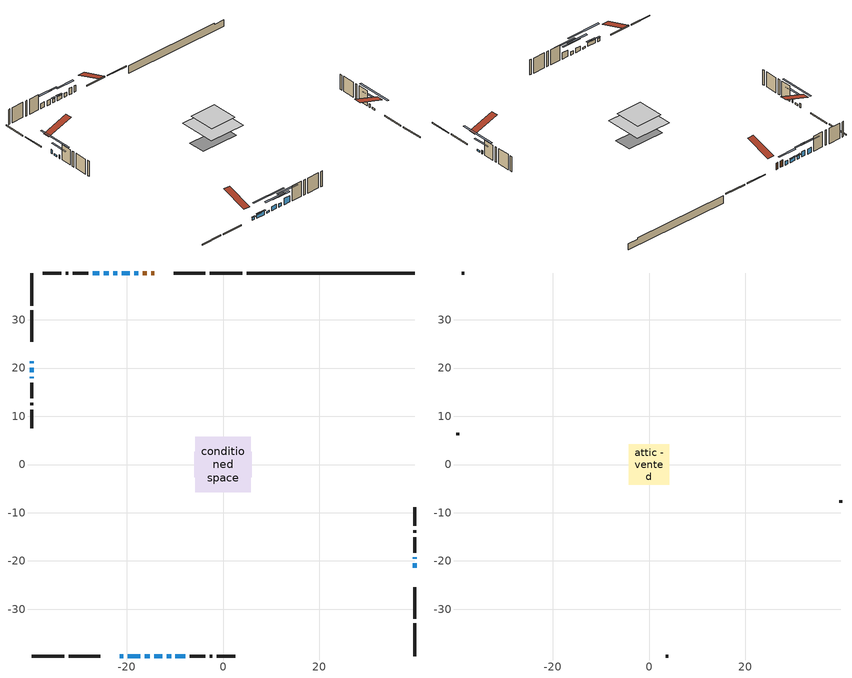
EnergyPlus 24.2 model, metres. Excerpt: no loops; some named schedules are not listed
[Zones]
conditioned space
 floor outside (Floor1 construction): -0.34,-0.34 -0.34,0.34 0.34,0.34 0.34,-0.34 z0.61
 floor adiabatic (AdiabaticFloorConstruction): -5.79,-5.79 -5.79,5.79 5.79,5.79 5.79,-5.79 z3.05
 floor foundation (Slab1 construction): -6,-2.68 -6,2.68 6,2.68 6,-2.68 z-1.83
 wall outside (RimJoist1 construction): 4.04,39.71 -2.78,39.71 / -39.71,-39.71 -32.89,-39.71 / -39.71,39.71 -39.71,32.89 / 39.71,-39.71 39.71,-32.89 z0.61:0.91
 wall outside (RimJoist2 construction): -3.71,39.71 -10.23,39.71 / -31.96,-39.71 -25.45,-39.71 / -39.71,31.96 -39.71,25.45 / 39.71,-31.96 39.71,-25.45 z0.61:0.91
 wall outside (AdiabaticWallConstruction 1): -14.22,39.71 -14.86,39.71 / -15.79,39.71 -16.68,39.71 z0.61:2.64
 wall outside (AdiabaticWallConstruction): -39.71,21.45 -39.71,21.03 / -17.61,39.71 -18.42,39.71 / -19.35,39.71 -20.98,39.71 / -21.91,39.71 -22.72,39.71 / -19.76,-39.71 -17.12,-39.71 z0.61:1.83; -21.45,-39.71 -20.69,-39.71 z0.61:1.53; 39.71,-21.45 39.71,-20.44 / -16.2,-39.71 -15.18,-39.71 / -39.71,20.11 -39.71,19.09 z0.61:1.12; 39.71,-19.51 39.71,-19.26 / -11.7,-39.71 -10.78,-39.71 / -39.71,18.16 -39.71,17.91 z0.61:1.68; -23.65,39.71 -24.77,39.71 / -25.69,39.71 -26.97,39.71 z0.61:2.24; -14.25,-39.71 -12.62,-39.71 z0.61:1.93; -9.85,-39.71 -7.82,-39.71 z0.61:2.64
 wall outside (Wall1 construction): -27.89,39.71 -31.14,39.71 / -6.89,-39.71 -3.64,-39.71 / -39.71,16.98 -39.71,13.73 / 39.71,-18.33 39.71,-15.08 z0.61:5.49
 wall outside (Wall2 construction): -32.07,39.71 -32.59,39.71 / -2.71,-39.71 -2.19,-39.71 / -39.71,12.8 -39.71,12.28 / 39.71,-14.15 39.71,-13.63 z0.61:5.49
 wall outside (Wall3 construction): -33.52,39.71 -37.36,39.71 / -1.26,-39.71 2.58,-39.71 / -39.71,11.35 -39.71,7.51 / 39.71,-12.7 39.71,-8.86 z0.61:5.49
 wall foundation (FoundationWall1 construction): 4.96,39.71,-1.83 4.96,39.71,0.61 36.24,39.71,0.61 36.24,39.71,0.16 39.71,39.71,0.16 39.71,39.71,-1.83
 window (WindowConstruction 12): -39.71,21.45 -39.71,21.03 z0.61:1.83
 window (WindowConstruction 7): -17.61,39.71 -18.42,39.71 z0.61:1.83
 window (WindowConstruction 8): -19.35,39.71 -20.98,39.71 z0.61:1.83
 window (WindowConstruction 9): -21.91,39.71 -22.72,39.71 z0.61:1.83
 window (WindowConstruction 10): -21.45,-39.71 -20.69,-39.71 z0.61:1.52
 window (WindowConstruction 11): -19.76,-39.71 -17.12,-39.71 z0.61:1.83
 window (WindowConstruction 13): 39.71,-21.45 39.71,-20.44 z0.61:1.12
 window (WindowConstruction 14): -16.19,-39.71 -15.18,-39.71 z0.61:1.12
 window (WindowConstruction 15): -39.71,20.11 -39.71,19.09 z0.61:1.12
 window (WindowConstruction): 39.71,-19.51 39.71,-19.26 z0.61:1.68
 window (WindowConstruction 1): -23.65,39.71 -24.76,39.71 z0.61:2.23
 window (WindowConstruction 2): -25.69,39.71 -26.97,39.71 z0.61:2.23
 window (WindowConstruction 3): -14.25,-39.71 -12.63,-39.71 z0.61:1.93
 window (WindowConstruction 4): -11.7,-39.71 -10.78,-39.71 z0.61:1.68
 window (WindowConstruction 5): -9.85,-39.71 -7.82,-39.71 z0.61:2.64
 window (WindowConstruction 6): -39.71,18.16 -39.71,17.91 z0.61:1.68
 door (Door): -14.22,39.71 -14.86,39.71 z0.61:2.64
 door (Door 1): -15.79,39.71 -16.68,39.71 z0.61:2.64
 ceiling adiabatic (AdiabaticFloorConstruction): 5.79,-5.79 5.79,5.79 -5.79,5.79 -5.79,-5.79 z3.05
attic - vented
 floor to conditioned space (Floor2 construction Reversed): -4.16,-4.16 -4.16,4.16 4.16,4.16 4.16,-4.16 z5.49
 wall outside (Wall4 construction): -38.29,39.71 -38.78,39.71 / 3.51,-39.71 4,-39.71 / -39.71,6.58 -39.71,6.09 / 39.71,-7.93 39.71,-7.44 z0.61:5.49
 roof outside (Roof1 construction): -13.29,39.71,5.49 -13.29,31.6,8.19 -11.16,31.6,8.19 -11.16,39.71,5.49; -22.38,-39.71,5.49 -22.38,-31.6,8.19 -24.52,-31.6,8.19 -24.52,-39.71,5.49; -39.71,22.38,5.49 -31.6,22.38,8.19 -31.6,24.52,8.19 -39.71,24.52,5.49; 39.71,-22.38,5.49 31.6,-22.38,8.19 31.6,-24.52,8.19 39.71,-24.52,5.49
shading: -21.06,39.71 -14.97,39.71 -14.97,40.12 -21.06,40.12 z4.47; -21.18,39.71 -19.15,39.71 -19.15,40.12 -21.18,40.12 z2.03; -22.92,39.71 -21.71,39.71 -21.71,40.12 -22.92,40.12 z2.03; -20.49,-39.71 -21.65,-39.71 -21.65,-40.12 -20.49,-40.12 z1.73; -16.92,-39.71 -19.96,-39.71 -19.96,-40.12 -16.92,-40.12 z2.03; 39.71,-15.36 39.71,-26.53 40.12,-26.53 40.12,-15.36 z6.2; -10.1,-39.71 -21.27,-39.71 -21.27,-40.12 -10.1,-40.12 z6.2; -39.71,14.01 -39.71,25.19 -40.12,25.19 -40.12,14.01 z6.2; 39.71,-16.62 39.71,-22.15 40.12,-22.15 40.12,-16.62 z4.32; -27.4,39.71 -21.01,39.71 -21.01,40.12 -27.4,40.12 z4.87; -29.6,39.71 -23.05,39.71 -23.05,40.12 -29.6,40.12 z4.87; -9.99,-39.71 -16.89,-39.71 -16.89,-40.12 -9.99,-40.12 z4.57; -8.14,-39.71 -14.34,-39.71 -14.34,-40.12 -8.14,-40.12 z4.32; -5.18,-39.71 -12.49,-39.71 -12.49,-40.12 -5.18,-40.12 z5.28; -39.71,15.27 -39.71,20.8 -40.12,20.8 -40.12,15.27 z4.32
[Building]
Building 1: Terrain=Suburbs
[Site:Location]
Edmonton Intl AP_AB: Latitude {deg}=53.31; Longitude {deg}=-113.58; Time Zone {hr}=-7; Elevation {m}=723; Keep Site Location Information=Yes
[Site:GroundTemperature:Shallow]
-1.56185, -3.61833, -3.78302, -2.80711, 1.11059, 5.01004, 8.39065, 10.5322, 10.7141, 8.97234, 5.67794, 1.89811
[Site:WaterMainsTemperature]
Calculation Method=Schedule; Temperature Schedule=mains temperature schedule
[Material] Roughness=Rough; Thermal Absorptance=0.9
Name | Thickness {m} | Conductivity {W/m-K} | Density {kg/m3} | Specific Heat {J/kg-K} | Solar Absorptance | Visible Absorptance
asphalt or fiberglass shingles | 0.00635 | 0.162714 | 1121.4 | 1465.45 | 0.4 | 0.4
ceiling loosefill ins | 0.169333 | 0.0480833 | 16.02 | 1046.75 | 0.7 | 0.7
ceiling stud and cavity | 0.1397 | 0.138459 | 65.682 | 1177.47 | 0.7 | 0.7
concrete 4.0 in. | 0.1016 | 1.803125 | 2242.8 | 837.4 | 0.7 | 0.7
concrete 8.0 in. | 0.2032 | 1.803125 | 2242.8 | 837.4 | 0.7 | 0.7
door material | 0.04445 | 0.053851 | 512.64 | 1214.23 | 0.7 | 0.7
exterior vertical ins | 0.0454389 | 0.029427 | 32.04 | 1214.23 | 0.7 | 0.7
floor covering | 0.0127 | 0.0433444 | 54.468 | 1339.84 | 0.6 | 0.6
floor rigid ins; rim joist rigid ins | 0.051816 | 0.029427 | 32.04 | 1214.23 | 0.7 | 0.7
floor rigid ins 1; wall rigid ins | 0.512978 | 0.029427 | 32.04 | 1214.23 | 0.7 | 0.7
floor stud and cavity | 0.1397 | 0.0949926 | 92.3553 | 1139.71 | 0.7 | 0.7
floor stud and cavity 1 | 0.1397 | 1.75129 | 37.0049 | 1207.88 | 0.7 | 0.7
furniture material conditioned space 1 | 0.1524 | 0.115458 | 640.8 | 1214.23 | 0.6 | 0.6
gypsum board | 0.0127 | 0.160291 | 801 | 837.4 | 0.6 | 0.6
gypsum board 1 | 0.0127 | 0.160291 | 801 | 837.4 | 0.7 | 0.7
osb sheathing 0.5 in. | 0.0127 | 0.115458 | 512.64 | 1214.23 | 0.7 | 0.7
osb sheathing 0.75 in. | 0.01905 | 0.115458 | 512.64 | 1214.23 | 0.7 | 0.7
osb sheathing 2.0 in. | 0.0508 | 0.115458 | 512.64 | 1214.23 | 0.7 | 0.7
rim joist stud and cavity | 0.0508 | 0.0314757 | 125.044 | 1163.47 | 0.6 | 0.6
rim joist stud and cavity 1 | 0.0508 | 0.0450373 | 125.044 | 1163.47 | 0.6 | 0.6
wall stud and cavity | 0.1397 | 0.100811 | 139.0536 | 1170.24 | 0.7 | 0.7
wall stud and cavity 1 | 0.1397 | 0.117365 | 139.0536 | 1170.24 | 0.7 | 0.7
wall stud and cavity 2 | 0.1397 | 0.100683 | 139.0536 | 1170.24 | 0.7 | 0.7
wall stud and cavity 3 | 0.0889 | 6.1454 | 50.32683 | 1063.81 | 0.6 | 0.6
wall stud and cavity 4 | 0.0889 | 0.380278 | 52.3479 | 1209.89 | 0.7 | 0.7
wall stud and cavity 5 | 0.0889 | 0.391764 | 83.0341 | 1211.67 | 0.7 | 0.7
wood siding | 0.0254 | 0.102417 | 544.68 | 1172.36 | 0.4 | 0.4
wood siding 1 | 0.00254 | 0.102417 | 544.68 | 1172.36 | 0.4 | 0.4
wood siding 2; wood siding 3; wood siding 4 | 0.0254 | 0.102417 | 544.68 | 1172.36 | 0.7 | 0.7
[WindowMaterial:SimpleGlazingSystem]
Name | U-Factor {W/m2-K} | Solar Heat Gain Coefficient
WindowMaterial | 3.32106 | 0.49
WindowMaterial 1 | 3.27223 | 0.53
WindowMaterial 10 | 3.30687 | 0.6
WindowMaterial 11 | 5.10679 | 0.5
WindowMaterial 2 | 3.298918 | 0.68
WindowMaterial 3 | 2.40577 | 0.64
WindowMaterial 4 | 4.17674 | 0.54
WindowMaterial 5 | 2.97187 | 0.6
WindowMaterial 6 | 2.330819 | 0.53
WindowMaterial 7 | 3.304596 | 0.64
WindowMaterial 8 | 2.52614 | 0.46
WindowMaterial 9 | 2.34445 | 0.54
[Construction]
AdiabaticFloorConstruction: floor stud and cavity 1, floor rigid ins 1, osb sheathing 0.75 in., floor covering
AdiabaticWallConstruction: wood siding 3, wall rigid ins, wall stud and cavity 4, gypsum board
AdiabaticWallConstruction 1: wood siding 4, wall rigid ins, wall stud and cavity 4, gypsum board
Door; Door 1: door material
Floor1 construction: floor stud and cavity, floor rigid ins, osb sheathing 0.75 in., floor covering
Floor2 construction Reversed: gypsum board, ceiling stud and cavity, ceiling loosefill ins
FoundationWall1 construction: concrete 8.0 in., gypsum board 1
furniture construction conditioned space 1: furniture material conditioned space 1
PartitionWallConstruction: gypsum board, wall stud and cavity 5, gypsum board
RimJoist1 construction: wood siding 2, osb sheathing 2.0 in., rim joist stud and cavity
RimJoist2 construction: wood siding 2, rim joist rigid ins, osb sheathing 2.0 in., rim joist stud and cavity 1
Roof1 construction: asphalt or fiberglass shingles
Slab1 construction: concrete 4.0 in.
Wall1 construction: wood siding, osb sheathing 0.5 in., wall stud and cavity, gypsum board
Wall2 construction: wood siding, osb sheathing 0.5 in., wall stud and cavity 1, gypsum board
Wall3 construction: wood siding, osb sheathing 0.5 in., wall stud and cavity 2, gypsum board
Wall4 construction: wood siding 1, wall stud and cavity 3
WindowConstruction; WindowConstruction 6: WindowMaterial
WindowConstruction 1: WindowMaterial 1
WindowConstruction 10: WindowMaterial 8
WindowConstruction 11: WindowMaterial 9
WindowConstruction 12: WindowMaterial 10
WindowConstruction 13; WindowConstruction 14; WindowConstruction 15: WindowMaterial 11
WindowConstruction 2: WindowMaterial 2
WindowConstruction 3: WindowMaterial 3
WindowConstruction 4: WindowMaterial 4
WindowConstruction 5: WindowMaterial 5
WindowConstruction 7; WindowConstruction 8: WindowMaterial 6
WindowConstruction 9: WindowMaterial 7
[Zone] Multiplier=1; Part of Total Floor Area=Yes
Name | Volume {m3}
attic - vented | 30.4448
conditioned space | 514.8
[Space]
Name | Zone | Volume {m3}
attic - vented 1 | attic - vented | 30.4448
conditioned space 1 | conditioned space | 514.8
[ZoneInfiltration:EffectiveLeakageArea]
infil attic - vented 1: Zone or Space=attic - vented 1; Schedule=Always On Discrete; Effective Air Leakage Area {cm2}=2412.52; Stack Coefficient=0.00052715; Wind Coefficient=1.55127e-05
[ZoneMixing]
whole house fan mix: Zone or Space=attic - vented; Schedule=Always On Continuous; Design Flow Rate Calculation Method=Flow/Zone; Design Flow Rate {m3/s}=0; Source Zone or Space=conditioned space
[SurfaceProperty:ExposedFoundationPerimeter]
Slab1: Exposed Perimeter Calculation Method=TotalExposedPerimeter; Total Exposed Perimeter {m}=34.747
[InternalMass] Zone or ZoneList=conditioned space; Space or SpaceList=conditioned space 1
Name | Construction | Surface Area {m2}
furniture mass conditioned space 1 | furniture construction conditioned space 1 | 79.5919
partition wall mass | PartitionWallConstruction | 198.98
[Lights]
interior lighting: Zone or ZoneList or Space or SpaceList=conditioned space 1; Schedule=interior lighting schedule; Design Level Calculation Method=LightingLevel; Lighting Level {W}=343.2; Return Air Fraction=0; Fraction Radiant=0.6; Fraction Visible=0.2; Fraction Replaceable=1
[People]
occupants: Zone or ZoneList or Space or SpaceList=conditioned space 1; Number of People Schedule=occupants schedule; Number of People Calculation Method=People; Number of People=3; Fraction Radiant=0.314171; Sensible Heat Fraction=0.56303; Activity Level Schedule=occupants activity schedule; Carbon Dioxide Generation Rate {m3/s-W}=0; Enable ASHRAE 55 Comfort Warnings=No; Mean Radiant Temperature Calculation Type=EnclosureAveraged
[ElectricEquipment] Zone or ZoneList or Space or SpaceList=conditioned space 1; Design Level Calculation Method=EquipmentLevel
Name | Schedule | Design Level {W} | Fraction Latent | Fraction Radiant | Fraction Lost
clothes dryer | clothes dryer schedule | 140.772 | 0.015 | 0.081 | 0.85
clothes washer | clothes washer schedule | 32.1985 | 0.03 | 0.162 | 0.7
cooking range | cooking range schedule | 215.147 | 0.08 | 0.432 | 0.2
dishwasher | dishwasher schedule | 66.8632 | 0.3 | 0.18 | 0.4
fridge | fridge schedule | 72.9452 | 0 | 0.6 | 0
mech vent bath fan 0 | mech vent bath fan 0 schedule | 50.2 | 0 | 0 | 1
mech vent house fan | mech vent house fan schedule | 0 | 0 | 0 | 1
mech vent house fan cfis | mech vent house fan cfis schedule | 0 | 0 | 0 | 0
mech vent range fan 0 | mech vent range fan 0 schedule | 57 | 0 | 0 | 1
mech vent range fan 1 | mech vent range fan 1 schedule | 57 | 0 | 0 | 1
misc plug loads | misc plug loads schedule | 494.7 | 0.045 | 0.513 | 0.1
whole house fan | Always On Discrete | 0 | 0 | 0 | 1
[OtherEquipment] Zone or ZoneList or Space or SpaceList=conditioned space 1; Design Level Calculation Method=EquipmentLevel
Name | Fuel Type | Schedule | Design Level {W} | Fraction Latent | Fraction Radiant | Fraction Lost
clothes dryer 1 | Electricity | clothes dryer schedule | 0 | 0.015 | 0.081 | 0.85
cooking range 1 | Electricity | cooking range schedule | 0 | 0.08 | 0.432 | 0.2
general water use latent | None | general water use schedule | 62.594 | 1 | 0 | 0
general water use sensible | None | general water use schedule | -61.6891 | 0 | 0.6 | 0
mech vent house fan latent load | None | Always On Discrete | 0 | 1 | 0 | 0
mech vent house fan sensible load | None | Always On Discrete | 0 | 0 | 0 | 0
water heater energy adjustment1 | NaturalGas | Always On Discrete | 0.01 | 0 | 0 | 1
[ZoneInfiltration:DesignFlowRate] Zone or ZoneList or Space or SpaceList=conditioned space 1; Schedule=Always On Discrete; Design Flow Rate Calculation Method=Flow/Zone; Design Flow Rate {m3/s}=0
infil flow; natural vent flow; whole house fan flow
[Foundation:Kiva]
Foundation Kiva 1: Initial Indoor Air Temperature {C}=18; Wall Height Above Grade {m}=0.609996; Wall Depth Below Slab {m}=0.2032; Custom Block Material Name 1=exterior vertical ins; Custom Block Depth 1 {m}=2.43998; Custom Block X Position 1 {m}=0.2159; Custom Block Z Position 1 {m}=0
[Foundation:Kiva:Settings]
Soil Conductivity {W/m-K}=0.849921; Soil Density {kg/m3}=1842.3; Soil Specific Heat {J/kg-K}=418.7; Ground Solar Absorptivity=0.9; Ground Thermal Absorptivity=0.9; Ground Surface Roughness {m}=0.03; Far-Field Width {m}=40; Deep-Ground Boundary Condition=ZeroFlux; Deep-Ground Depth {m}=40; Minimum Cell Dimension {m}=0.2; Maximum Cell Growth Coefficient=3; Simulation Timestep=Timestep
[Exterior:Lights]
exterior lighting: Schedule=exterior lighting schedule; Design Level {W}=75.6
[Schedule:Constant]
Name | Hourly Value
Always On Continuous; mech vent house fan schedule; mech vent house fan cfis schedule; Always On Discrete | 1
occupants activity schedule | 117.228
fridge schedule | 0
[Schedule:Week:Daily]
interior lighting schedule Week Rule - Jan1-Jan27: interior lighting schedule day, interior lighting schedule day, interior lighting schedule day, interior lighting schedule day, interior lighting schedule day, interior lighting schedule day, interior lighting schedule day, interior lighting schedule default day, interior lighting schedule default day, interior lighting schedule default day, interior lighting schedule default day, interior lighting schedule default day
interior lighting schedule Week Rule - Jan28-Feb3: interior lighting schedule day, interior lighting schedule day, interior lighting schedule day, interior lighting schedule day, interior lighting schedule day 1, interior lighting schedule day 1, interior lighting schedule day 1, interior lighting schedule default day, interior lighting schedule default day, interior lighting schedule default day, interior lighting schedule default day, interior lighting schedule default day
interior lighting schedule Week Rule - Feb4-Feb24: interior lighting schedule day 1, interior lighting schedule day 1, interior lighting schedule day 1, interior lighting schedule day 1, interior lighting schedule day 1, interior lighting schedule day 1, interior lighting schedule day 1, interior lighting schedule default day, interior lighting schedule default day, interior lighting schedule default day, interior lighting schedule default day, interior lighting schedule default day
interior lighting schedule Week Rule - Feb25-Mar3: interior lighting schedule day 1, interior lighting schedule day 1, interior lighting schedule day 1, interior lighting schedule day 1, interior lighting schedule day 2, interior lighting schedule day 2, interior lighting schedule day 2, interior lighting schedule default day, interior lighting schedule default day, interior lighting schedule default day, interior lighting schedule default day, interior lighting schedule default day
interior lighting schedule Week Rule - Mar4-Mar31: interior lighting schedule day 2, interior lighting schedule day 2, interior lighting schedule day 2, interior lighting schedule day 2, interior lighting schedule day 2, interior lighting schedule day 2, interior lighting schedule day 2, interior lighting schedule default day, interior lighting schedule default day, interior lighting schedule default day, interior lighting schedule default day, interior lighting schedule default day
interior lighting schedule Week Rule - Apr1-Apr28: interior lighting schedule day 3, interior lighting schedule day 3, interior lighting schedule day 3, interior lighting schedule day 3, interior lighting schedule day 3, interior lighting schedule day 3, interior lighting schedule day 3, interior lighting schedule default day, interior lighting schedule default day, interior lighting schedule default day, interior lighting schedule default day, interior lighting schedule default day
interior lighting schedule Week Rule - Apr29-May5: interior lighting schedule day 3, interior lighting schedule day 3, interior lighting schedule day 4, interior lighting schedule day 4, interior lighting schedule day 4, interior lighting schedule day 4, interior lighting schedule day 4, interior lighting schedule default day, interior lighting schedule default day, interior lighting schedule default day, interior lighting schedule default day, interior lighting schedule default day
interior lighting schedule Week Rule - May6-May26: interior lighting schedule day 4, interior lighting schedule day 4, interior lighting schedule day 4, interior lighting schedule day 4, interior lighting schedule day 4, interior lighting schedule day 4, interior lighting schedule day 4, interior lighting schedule default day, interior lighting schedule default day, interior lighting schedule default day, interior lighting schedule default day, interior lighting schedule default day
interior lighting schedule Week Rule - May27-Jun2: interior lighting schedule day 4, interior lighting schedule day 4, interior lighting schedule day 4, interior lighting schedule day 4, interior lighting schedule day 4, interior lighting schedule day 5, interior lighting schedule day 5, interior lighting schedule default day, interior lighting schedule default day, interior lighting schedule default day, interior lighting schedule default day, interior lighting schedule default day
interior lighting schedule Week Rule - Jun3-Jun30: interior lighting schedule day 5, interior lighting schedule day 5, interior lighting schedule day 5, interior lighting schedule day 5, interior lighting schedule day 5, interior lighting schedule day 5, interior lighting schedule day 5, interior lighting schedule default day, interior lighting schedule default day, interior lighting schedule default day, interior lighting schedule default day, interior lighting schedule default day
interior lighting schedule Week Rule - Jul1-Jul28: interior lighting schedule day 6, interior lighting schedule day 6, interior lighting schedule day 6, interior lighting schedule day 6, interior lighting schedule day 6, interior lighting schedule day 6, interior lighting schedule day 6, interior lighting schedule default day, interior lighting schedule default day, interior lighting schedule default day, interior lighting schedule default day, interior lighting schedule default day
interior lighting schedule Week Rule - Jul29-Aug4: interior lighting schedule day 6, interior lighting schedule day 6, interior lighting schedule day 6, interior lighting schedule day 7, interior lighting schedule day 7, interior lighting schedule day 7, interior lighting schedule day 7, interior lighting schedule default day, interior lighting schedule default day, interior lighting schedule default day, interior lighting schedule default day, interior lighting schedule default day
interior lighting schedule Week Rule - Aug5-Aug25: interior lighting schedule day 7, interior lighting schedule day 7, interior lighting schedule day 7, interior lighting schedule day 7, interior lighting schedule day 7, interior lighting schedule day 7, interior lighting schedule day 7, interior lighting schedule default day, interior lighting schedule default day, interior lighting schedule default day, interior lighting schedule default day, interior lighting schedule default day
interior lighting schedule Week Rule - Aug26-Sep1: interior lighting schedule day 7, interior lighting schedule day 7, interior lighting schedule day 7, interior lighting schedule day 7, interior lighting schedule day 7, interior lighting schedule day 7, interior lighting schedule day 8, interior lighting schedule default day, interior lighting schedule default day, interior lighting schedule default day, interior lighting schedule default day, interior lighting schedule default day
interior lighting schedule Week Rule - Sep2-Sep29: interior lighting schedule day 8, interior lighting schedule day 8, interior lighting schedule day 8, interior lighting schedule day 8, interior lighting schedule day 8, interior lighting schedule day 8, interior lighting schedule day 8, interior lighting schedule default day, interior lighting schedule default day, interior lighting schedule default day, interior lighting schedule default day, interior lighting schedule default day
interior lighting schedule Week Rule - Sep30-Oct6: interior lighting schedule day 8, interior lighting schedule day 9, interior lighting schedule day 9, interior lighting schedule day 9, interior lighting schedule day 9, interior lighting schedule day 9, interior lighting schedule day 9, interior lighting schedule default day, interior lighting schedule default day, interior lighting schedule default day, interior lighting schedule default day, interior lighting schedule default day
interior lighting schedule Week Rule - Oct7-Oct27: interior lighting schedule day 9, interior lighting schedule day 9, interior lighting schedule day 9, interior lighting schedule day 9, interior lighting schedule day 9, interior lighting schedule day 9, interior lighting schedule day 9, interior lighting schedule default day, interior lighting schedule default day, interior lighting schedule default day, interior lighting schedule default day, interior lighting schedule default day
interior lighting schedule Week Rule - Oct28-Nov3: interior lighting schedule day 9, interior lighting schedule day 9, interior lighting schedule day 9, interior lighting schedule day 9, interior lighting schedule day 10, interior lighting schedule day 10, interior lighting schedule day 10, interior lighting schedule default day, interior lighting schedule default day, interior lighting schedule default day, interior lighting schedule default day, interior lighting schedule default day
interior lighting schedule Week Rule - Nov4-Nov24: interior lighting schedule day 10, interior lighting schedule day 10, interior lighting schedule day 10, interior lighting schedule day 10, interior lighting schedule day 10, interior lighting schedule day 10, interior lighting schedule day 10, interior lighting schedule default day, interior lighting schedule default day, interior lighting schedule default day, interior lighting schedule default day, interior lighting schedule default day
interior lighting schedule Week Rule - Nov25-Dec1: interior lighting schedule day 10, interior lighting schedule day 10, interior lighting schedule day 10, interior lighting schedule day 10, interior lighting schedule day 10, interior lighting schedule day 10, interior lighting schedule day 11, interior lighting schedule default day, interior lighting schedule default day, interior lighting schedule default day, interior lighting schedule default day, interior lighting schedule default day
interior lighting schedule Week Rule - Dec2-Dec31: interior lighting schedule day 11, interior lighting schedule day 11, interior lighting schedule day 11, interior lighting schedule day 11, interior lighting schedule day 11, interior lighting schedule day 11, interior lighting schedule day 11, interior lighting schedule default day, interior lighting schedule default day, interior lighting schedule default day, interior lighting schedule default day, interior lighting schedule default day
occupants schedule Week Rule - Jan1-Dec31: occupants schedule day, occupants schedule day, occupants schedule day, occupants schedule day, occupants schedule day, occupants schedule day, occupants schedule day, occupants schedule default day, occupants schedule default day, occupants schedule default day, occupants schedule default day, occupants schedule default day
clothes dryer schedule Week Rule - Jan1-Dec31: clothes dryer schedule day, clothes dryer schedule day, clothes dryer schedule day, clothes dryer schedule day, clothes dryer schedule day, clothes dryer schedule day, clothes dryer schedule day, clothes dryer schedule default day, clothes dryer schedule default day, clothes dryer schedule default day, clothes dryer schedule default day, clothes dryer schedule default day
clothes washer schedule Week Rule - Jan1-Dec31: clothes washer schedule day, clothes washer schedule day, clothes washer schedule day, clothes washer schedule day, clothes washer schedule day, clothes washer schedule day, clothes washer schedule day, clothes washer schedule default day, clothes washer schedule default day, clothes washer schedule default day, clothes washer schedule default day, clothes washer schedule default day
cooking range schedule Week Rule - Jan1-Dec31: cooking range schedule day, cooking range schedule day, cooking range schedule day, cooking range schedule day, cooking range schedule day, cooking range schedule day, cooking range schedule day, cooking range schedule default day, cooking range schedule default day, cooking range schedule default day, cooking range schedule default day, cooking range schedule default day
dishwasher schedule Week Rule - Jan1-Dec31: dishwasher schedule day, dishwasher schedule day, dishwasher schedule day, dishwasher schedule day, dishwasher schedule day, dishwasher schedule day, dishwasher schedule day, dishwasher schedule default day, dishwasher schedule default day, dishwasher schedule default day, dishwasher schedule default day, dishwasher schedule default day
mech vent bath fan 0 schedule Week Rule - Jan1-Dec31: mech vent bath fan 0 schedule day, mech vent bath fan 0 schedule day, mech vent bath fan 0 schedule day, mech vent bath fan 0 schedule day, mech vent bath fan 0 schedule day, mech vent bath fan 0 schedule day, mech vent bath fan 0 schedule day, mech vent bath fan 0 schedule default day, mech vent bath fan 0 schedule default day, mech vent bath fan 0 schedule default day, mech vent bath fan 0 schedule default day, mech vent bath fan 0 schedule default day
mech vent range fan 0 schedule Week Rule - Jan1-Dec31: mech vent range fan 0 schedule day, mech vent range fan 0 schedule day, mech vent range fan 0 schedule day, mech vent range fan 0 schedule day, mech vent range fan 0 schedule day, mech vent range fan 0 schedule day, mech vent range fan 0 schedule day, mech vent range fan 0 schedule default day, mech vent range fan 0 schedule default day, mech vent range fan 0 schedule default day, mech vent range fan 0 schedule default day, mech vent range fan 0 schedule default day
mech vent range fan 1 schedule Week Rule - Jan1-Dec31: mech vent range fan 1 schedule day, mech vent range fan 1 schedule day, mech vent range fan 1 schedule day, mech vent range fan 1 schedule day, mech vent range fan 1 schedule day, mech vent range fan 1 schedule day, mech vent range fan 1 schedule day, mech vent range fan 1 schedule default day, mech vent range fan 1 schedule default day, mech vent range fan 1 schedule default day, mech vent range fan 1 schedule default day, mech vent range fan 1 schedule default day
misc plug loads schedule Week Rule - Jan1-Dec31: misc plug loads schedule day, misc plug loads schedule day, misc plug loads schedule day, misc plug loads schedule day, misc plug loads schedule day, misc plug loads schedule day, misc plug loads schedule day, misc plug loads schedule default day, misc plug loads schedule default day, misc plug loads schedule default day, misc plug loads schedule default day, misc plug loads schedule default day
general water use schedule Week Rule - Jan1-Dec31: general water use schedule day, general water use schedule day, general water use schedule day, general water use schedule day, general water use schedule day, general water use schedule day, general water use schedule day, general water use schedule default day, general water use schedule default day, general water use schedule default day, general water use schedule default day, general water use schedule default day
exterior lighting schedule Week Rule - Jan1-Jan27: exterior lighting schedule day, exterior lighting schedule day, exterior lighting schedule day, exterior lighting schedule day, exterior lighting schedule day, exterior lighting schedule day, exterior lighting schedule day, exterior lighting schedule default day, exterior lighting schedule default day, exterior lighting schedule default day, exterior lighting schedule default day, exterior lighting schedule default day
exterior lighting schedule Week Rule - Jan28-Feb3: exterior lighting schedule day, exterior lighting schedule day, exterior lighting schedule day, exterior lighting schedule day, exterior lighting schedule day 1, exterior lighting schedule day 1, exterior lighting schedule day 1, exterior lighting schedule default day, exterior lighting schedule default day, exterior lighting schedule default day, exterior lighting schedule default day, exterior lighting schedule default day
exterior lighting schedule Week Rule - Feb4-Feb24: exterior lighting schedule day 1, exterior lighting schedule day 1, exterior lighting schedule day 1, exterior lighting schedule day 1, exterior lighting schedule day 1, exterior lighting schedule day 1, exterior lighting schedule day 1, exterior lighting schedule default day, exterior lighting schedule default day, exterior lighting schedule default day, exterior lighting schedule default day, exterior lighting schedule default day
exterior lighting schedule Week Rule - Feb25-Mar3: exterior lighting schedule day 1, exterior lighting schedule day 1, exterior lighting schedule day 1, exterior lighting schedule day 1, exterior lighting schedule day 2, exterior lighting schedule day 2, exterior lighting schedule day 2, exterior lighting schedule default day, exterior lighting schedule default day, exterior lighting schedule default day, exterior lighting schedule default day, exterior lighting schedule default day
exterior lighting schedule Week Rule - Mar4-Mar31: exterior lighting schedule day 2, exterior lighting schedule day 2, exterior lighting schedule day 2, exterior lighting schedule day 2, exterior lighting schedule day 2, exterior lighting schedule day 2, exterior lighting schedule day 2, exterior lighting schedule default day, exterior lighting schedule default day, exterior lighting schedule default day, exterior lighting schedule default day, exterior lighting schedule default day
exterior lighting schedule Week Rule - Apr1-Apr28: exterior lighting schedule day 3, exterior lighting schedule day 3, exterior lighting schedule day 3, exterior lighting schedule day 3, exterior lighting schedule day 3, exterior lighting schedule day 3, exterior lighting schedule day 3, exterior lighting schedule default day, exterior lighting schedule default day, exterior lighting schedule default day, exterior lighting schedule default day, exterior lighting schedule default day
exterior lighting schedule Week Rule - Apr29-May5: exterior lighting schedule day 3, exterior lighting schedule day 3, exterior lighting schedule day 4, exterior lighting schedule day 4, exterior lighting schedule day 4, exterior lighting schedule day 4, exterior lighting schedule day 4, exterior lighting schedule default day, exterior lighting schedule default day, exterior lighting schedule default day, exterior lighting schedule default day, exterior lighting schedule default day
exterior lighting schedule Week Rule - May6-May26: exterior lighting schedule day 4, exterior lighting schedule day 4, exterior lighting schedule day 4, exterior lighting schedule day 4, exterior lighting schedule day 4, exterior lighting schedule day 4, exterior lighting schedule day 4, exterior lighting schedule default day, exterior lighting schedule default day, exterior lighting schedule default day, exterior lighting schedule default day, exterior lighting schedule default day
exterior lighting schedule Week Rule - May27-Jun2: exterior lighting schedule day 4, exterior lighting schedule day 4, exterior lighting schedule day 4, exterior lighting schedule day 4, exterior lighting schedule day 4, exterior lighting schedule day 5, exterior lighting schedule day 5, exterior lighting schedule default day, exterior lighting schedule default day, exterior lighting schedule default day, exterior lighting schedule default day, exterior lighting schedule default day
[Schedule:Year]
interior lighting schedule: interior lighting schedule Week Rule - Jan1-Jan27, 1, 1, 1, 27, interior lighting schedule Week Rule - Jan28-Feb3, 1, 28, 2, 3, interior lighting schedule Week Rule - Feb4-Feb24, 2, 4, 2, 24, interior lighting schedule Week Rule - Feb25-Mar3, 2, 25, 3, 3, interior lighting schedule Week Rule - Mar4-Mar31, 3, 4, 3, 31, interior lighting schedule Week Rule - Apr1-Apr28, 4, 1, 4, 28, interior lighting schedule Week Rule - Apr29-May5, 4, 29, 5, 5, interior lighting schedule Week Rule - May6-May26, 5, 6, 5, 26, interior lighting schedule Week Rule - May27-Jun2, 5, 27, 6, 2, interior lighting schedule Week Rule - Jun3-Jun30, 6, 3, 6, 30, interior lighting schedule Week Rule - Jul1-Jul28, 7, 1, 7, 28, interior lighting schedule Week Rule - Jul29-Aug4, 7, 29, 8, 4, interior lighting schedule Week Rule - Aug5-Aug25, 8, 5, 8, 25, interior lighting schedule Week Rule - Aug26-Sep1, 8, 26, 9, 1, interior lighting schedule Week Rule - Sep2-Sep29, 9, 2, 9, 29, interior lighting schedule Week Rule - Sep30-Oct6, 9, 30, 10, 6, interior lighting schedule Week Rule - Oct7-Oct27, 10, 7, 10, 27, interior lighting schedule Week Rule - Oct28-Nov3, 10, 28, 11, 3, interior lighting schedule Week Rule - Nov4-Nov24, 11, 4, 11, 24, interior lighting schedule Week Rule - Nov25-Dec1, 11, 25, 12, 1, interior lighting schedule Week Rule - Dec2-Dec31, 12, 2, 12, 31
occupants schedule: occupants schedule Week Rule - Jan1-Dec31, 1, 1, 12, 31
clothes dryer schedule: clothes dryer schedule Week Rule - Jan1-Dec31, 1, 1, 12, 31
clothes washer schedule: clothes washer schedule Week Rule - Jan1-Dec31, 1, 1, 12, 31
cooking range schedule: cooking range schedule Week Rule - Jan1-Dec31, 1, 1, 12, 31
dishwasher schedule: dishwasher schedule Week Rule - Jan1-Dec31, 1, 1, 12, 31
mech vent bath fan 0 schedule: mech vent bath fan 0 schedule Week Rule - Jan1-Dec31, 1, 1, 12, 31
mech vent range fan 0 schedule: mech vent range fan 0 schedule Week Rule - Jan1-Dec31, 1, 1, 12, 31
mech vent range fan 1 schedule: mech vent range fan 1 schedule Week Rule - Jan1-Dec31, 1, 1, 12, 31
misc plug loads schedule: misc plug loads schedule Week Rule - Jan1-Dec31, 1, 1, 12, 31
general water use schedule: general water use schedule Week Rule - Jan1-Dec31, 1, 1, 12, 31
exterior lighting schedule: exterior lighting schedule Week Rule - Jan1-Jan27, 1, 1, 1, 27, exterior lighting schedule Week Rule - Jan28-Feb3, 1, 28, 2, 3, exterior lighting schedule Week Rule - Feb4-Feb24, 2, 4, 2, 24, exterior lighting schedule Week Rule - Feb25-Mar3, 2, 25, 3, 3, exterior lighting schedule Week Rule - Mar4-Mar31, 3, 4, 3, 31, exterior lighting schedule Week Rule - Apr1-Apr28, 4, 1, 4, 28, exterior lighting schedule Week Rule - Apr29-May5, 4, 29, 5, 5, exterior lighting schedule Week Rule - May6-May26, 5, 6, 5, 26, exterior lighting schedule Week Rule - May27-Jun2, 5, 27, 6, 2, exterior lighting schedule Week Rule - Jun3-Jun30, 6, 3, 6, 30, exterior lighting schedule Week Rule - Jul1-Jul28, 7, 1, 7, 28, exterior lighting schedule Week Rule - Jul29-Aug4, 7, 29, 8, 4, exterior lighting schedule Week Rule - Aug5-Aug25, 8, 5, 8, 25, exterior lighting schedule Week Rule - Aug26-Sep1, 8, 26, 9, 1, exterior lighting schedule Week Rule - Sep2-Sep29, 9, 2, 9, 29, exterior lighting schedule Week Rule - Sep30-Oct6, 9, 30, 10, 6, exterior lighting schedule Week Rule - Oct7-Oct27, 10, 7, 10, 27, exterior lighting schedule Week Rule - Oct28-Nov3, 10, 28, 11, 3, exterior lighting schedule Week Rule - Nov4-Nov24, 11, 4, 11, 24, exterior lighting schedule Week Rule - Nov25-Dec1, 11, 25, 12, 1, exterior lighting schedule Week Rule - Dec2-Dec31, 12, 2, 12, 31
[Schedule:Compact]
mains temperature schedule: Through: 01/01, For: AllDays, Until: 24:00, 3.97167, Through: 01/02, For: AllDays, Until: 24:00, 3.90778, Through: 01/03, For: AllDays, Until: 24:00, 3.84556, Through: 01/04, For: AllDays, Until: 24:00, 3.78389, Through: 01/05, For: AllDays, Until: 24:00, 3.72278, Through: 01/06, For: AllDays, Until: 24:00, 3.66278, Through: 01/07, For: AllDays, Until: 24:00, 3.60389, Through: 01/08, For: AllDays, Until: 24:00, 3.54556, Through: 01/09, For: AllDays, Until: 24:00, 3.48833, Through: 01/10, For: AllDays, Until: 24:00, 3.43167, Through: 01/11, For: AllDays, Until: 24:00, 3.37611, Through: 01/12, For: AllDays, Until: 24:00, 3.32167, Through: 01/13, For: AllDays, Until: 24:00, 3.26833, Through: 01/14, For: AllDays, Until: 24:00, 3.21556, Through: 01/15, For: AllDays, Until: 24:00, 3.16444, Through: 01/16, For: AllDays, Until: 24:00, 3.11389, Through: 01/17, For: AllDays, Until: 24:00, 3.06444, Through: 01/18, For: AllDays, Until: 24:00, 3.01611, Through: 01/19, For: AllDays, Until: 24:00, 2.96889, Through: 01/20, For: AllDays, Until: 24:00, 2.92278, Through: 01/21, For: AllDays, Until: 24:00, 2.87722, Through: 01/22, For: AllDays, Until: 24:00, 2.83333, Through: 01/23, For: AllDays, Until: 24:00, 2.79056, Through: 01/24, For: AllDays, Until: 24:00, 2.74889, Through: 01/25, For: AllDays, Until: 24:00, 2.70833, Through: 01/26, For: AllDays, Until: 24:00, 2.66889, Through: 01/27, For: AllDays, Until: 24:00, 2.63056, Through: 01/28, For: AllDays, Until: 24:00, 2.59333, Through: 01/29, For: AllDays, Until: 24:00, 2.55778, Through: 01/30, For: AllDays, Until: 24:00, 2.52278, Through: 01/31, For: AllDays, Until: 24:00, 2.48944, Through: 02/01, For: AllDays, Until: 24:00, 2.45722, Through: 02/02, For: AllDays, Until: 24:00, 2.42611, Through: 02/03, For: AllDays, Until: 24:00, 2.39667, Through: 02/04, For: AllDays, Until: 24:00, 2.36833, Through: 02/05, For: AllDays, Until: 24:00, 2.34111, Through: 02/06, For: AllDays, Until: 24:00, 2.315, Through: 02/07, For: AllDays, Until: 24:00, 2.29056, Through: 02/08, For: AllDays, Until: 24:00, 2.26722, Through: 02/09, For: AllDays, Until: 24:00, 2.245, Through: 02/10, For: AllDays, Until: 24:00, 2.22444, Through: 02/11, For: AllDays, Until: 24:00, 2.20444, Through: 02/12, For: AllDays, Until: 24:00, 2.18667, Through: 02/13, For: AllDays, Until: 24:00, 2.17, Through: 02/14, For: AllDays, Until: 24:00, 2.15444, Through: 02/15, For: AllDays, Until: 24:00, 2.14, Through: 02/16, For: AllDays, Until: 24:00, 2.12722, Through: 02/17, For: AllDays, Until: 24:00, 2.11556, Through: 02/18, For: AllDays, Until: 24:00, 2.10556, Through: 02/19, For: AllDays, Until: 24:00, 2.09667, Through: 02/20, For: AllDays, Until: 24:00, 2.08889, Through: 02/21, For: AllDays, Until: 24:00, 2.08278, Through: 02/22, For: AllDays, Until: 24:00, 2.07833, Through: 02/23, For: AllDays, Until: 24:00, 2.07444, Through: 02/24, For: AllDays, Until: 24:00, 2.07278, Through: 02/25, For: AllDays, Until: 24:00, 2.07167, Through: 02/26, For: AllDays, Until: 24:00, 2.07222, Through: 02/27, For: AllDays, Until: 24:00, 2.07444, Through: 02/28, For: AllDays, Until: 24:00, 2.07778, Through: 03/01, For: AllDays, Until: 24:00, 2.08222, Through: 03/02, For: AllDays, Until: 24:00, 2.08833, Through: 03/03, For: AllDays, Until: 24:00, 2.09556, Through: 03/04, For: AllDays, Until: 24:00, 2.10444, Through: 03/05, For: AllDays, Until: 24:00, 2.11444, Through: 03/06, For: AllDays, Until: 24:00, 2.12556, Through: 03/07, For: AllDays, Until: 24:00, 2.13833, Through: 03/08, For: AllDays, Until: 24:00, 2.15278, Through: 03/09, For: AllDays, Until: 24:00, 2.16778, Through: 03/10, For: AllDays, Until: 24:00, 2.18444, Through: 03/11, For: AllDays, Until: 24:00, 2.20278, Through: 03/12, For: AllDays, Until: 24:00, 2.22167, Through: 03/13, For: AllDays, Until: 24:00, 2.24278, Through: 03/14, For: AllDays, Until: 24:00, 2.26444, Through: 03/15, For: AllDays, Until: 24:00, 2.28778, Through: 03/16, For: AllDays, Until: 24:00, 2.31222, Through: 03/17, For: AllDays, Until: 24:00, 2.33778, Through: 03/18, For: AllDays, Until: 24:00, 2.365, Through: 03/19, For: AllDays, Until: 24:00, 2.39333, Through: 03/20, For: AllDays, Until: 24:00, 2.42278, Through: 03/21, For: AllDays, Until: 24:00, 2.45389, Through: 03/22, For: AllDays, Until: 24:00, 2.48611, Through: 03/23, For: AllDays, Until: 24:00, 2.51889, Through: 03/24, For: AllDays, Until: 24:00, 2.55389, Through: 03/25, For: AllDays, Until: 24:00, 2.58944, Through: 03/26, For: AllDays, Until: 24:00, 2.62611, Through: 03/27, For: AllDays, Until: 24:00, 2.66444, Through: 03/28, For: AllDays, Until: 24:00, 2.70389, Through: 03/29, For: AllDays, Until: 24:00, 2.74389, Through: 03/30, For: AllDays, Until: 24:00, 2.78556, Through: 03/31, For: AllDays, Until: 24:00, 2.82833, Through: 04/01, For: AllDays, Until: 24:00, 2.87222, Through: 04/02, For: AllDays, Until: 24:00, 2.91722, Through: 04/03, For: AllDays, Until: 24:00, 2.96333, Through: 04/04, For: AllDays, Until: 24:00, 3.01056, Through: 04/05, For: AllDays, Until: 24:00, 3.05889, Through: 04/06, For: AllDays, Until: 24:00, 3.10833, Through: 04/07, For: AllDays, Until: 24:00, 3.15833, Through: 04/08, For: AllDays, Until: 24:00, 3.21, Through: 04/09, For: AllDays, Until: 24:00, 3.26222, Through: 04/10, For: AllDays, Until: 24:00, 3.31556, Through: 04/11, For: AllDays, Until: 24:00, 3.37, Through: 04/12, For: AllDays, Until: 24:00, 3.42556, Through: 04/13, For: AllDays, Until: 24:00, 3.48167, Through: 04/14, For: AllDays, Until: 24:00, 3.53889, Through: 04/15, For: AllDays, Until: 24:00, 3.59722, Through: 04/16, For: AllDays, Until: 24:00, 3.65611, Through: 04/17, For: AllDays, Until: 24:00, 3.71611, Through: 04/18, For: AllDays, Until: 24:00, 3.77667, Through: 04/19, For: AllDays, Until: 24:00, 3.83833, Through: 04/20, For: AllDays, Until: 24:00, 3.90111, Through: 04/21, For: AllDays, Until: 24:00, 3.96444, Through: 04/22, For: AllDays, Until: 24:00, 4.02833, Through: 04/23, For: AllDays, Until: 24:00, 4.09333, Through: 04/24, For: AllDays, Until: 24:00, 4.15889, Through: 04/25, For: AllDays, Until: 24:00, 4.225, Through: 04/26, For: AllDays, Until: 24:00, 4.29222, Through: 04/27, For: AllDays, Until: 24:00, 4.36, Through: 04/28, For: AllDays, Until: 24:00, 4.42833, Through: 04/29, For: AllDays, Until: 24:00, 4.49722, Through: 04/30, For: AllDays, Until: 24:00, 4.56667, Through: 05/01, For: AllDays, Until: 24:00, 4.63722, Through: 05/02, For: AllDays, Until: 24:00, 4.70833, Through: 05/03, For: AllDays, Until: 24:00, 4.77944, Through: 05/04, For: AllDays, Until: 24:00, 4.85167, Through: 05/05, For: AllDays, Until: 24:00, 4.92389, Through: 05/06, For: AllDays, Until: 24:00, 4.99722, Through: 05/07, For: AllDays, Until: 24:00, 5.07056, Through: 05/08, For: AllDays, Until: 24:00, 5.145, Through: 05/09, For: AllDays, Until: 24:00, 5.21944, Through: 05/10, For: AllDays, Until: 24:00, 5.29389, Through: 05/11, For: AllDays, Until: 24:00, 5.36944, Through: 05/12, For: AllDays, Until: 24:00, 5.445, Through: 05/13, For: AllDays, Until: 24:00, 5.52111, Through: 05/14, For: AllDays, Until: 24:00, 5.59722, Through: 05/15, For: AllDays, Until: 24:00, 5.67389, Through: 05/16, For: AllDays, Until: 24:00, 5.75056, Through: 05/17, For: AllDays, Until: 24:00, 5.82778, Through: 05/18, For: AllDays, Until: 24:00, 5.90556, Through: 05/19, For: AllDays, Until: 24:00, 5.98278, Through: 05/20, For: AllDays, Until: 24:00, 6.06056, Through: 05/21, For: AllDays, Until: 24:00, 6.13889, Through: 05/22, For: AllDays, Until: 24:00, 6.21667, Through: 05/23, For: AllDays, Until: 24:00, 6.295, Through: 05/24, For: AllDays, Until: 24:00, 6.37333, Through: 05/25, For: AllDays, Until: 24:00, 6.45222, Through: 05/26, For: AllDays, Until: 24:00, 6.53056, Through: 05/27, For: AllDays, Until: 24:00, 6.60889, Through: 05/28, For: AllDays, Until: 24:00, 6.68778, Through: 05/29, For: AllDays, Until: 24:00, 6.76611, Through: 05/30, For: AllDays, Until: 24:00, 6.84444, Through: 05/31, For: AllDays, Until: 24:00, 6.92278, Through: 06/01, For: AllDays, Until: 24:00, 7.00111, Through: 06/02, For: AllDays, Until: 24:00, 7.07944, Through: 06/03, For: AllDays, Until: 24:00, 7.15778, Through: 06/04, For: AllDays, Until: 24:00, 7.23556, Through: 06/05, For: AllDays, Until: 24:00, 7.31333, Through: 06/06, For: AllDays, Until: 24:00, 7.39056, Through: 06/07, For: AllDays, Until: 24:00, 7.46833, Through: 06/08, For: AllDays, Until: 24:00, 7.545, Through: 06/09, For: AllDays, Until: 24:00, 7.62222, Through: 06/10, For: AllDays, Until: 24:00, 7.69833, Through: 06/11, For: AllDays, Until: 24:00, 7.775, Through: 06/12, For: AllDays, Until: 24:00, 7.85056, Through: 06/13, For: AllDays, Until: 24:00, 7.92611, Through: 06/14, For: AllDays, Until: 24:00, 8.00111, Through: 06/15, For: AllDays, Until: 24:00, 8.07611, Through: 06/16, For: AllDays, Until: 24:00, 8.15056, Through: 06/17, For: AllDays, Until: 24:00, 8.22389, Through: 06/18, For: AllDays, Until: 24:00, 8.29778, Through: 06/19, For: AllDays, Until: 24:00, 8.37056, Through: 06/20, For: AllDays, Until: 24:00, 8.44278, Through: 06/21, For: AllDays, Until: 24:00, 8.51444, Through: 06/22, For: AllDays, Until: 24:00, 8.58611, Through: 06/23, For: AllDays, Until: 24:00, 8.65667, Through: 06/24, For: AllDays, Until: 24:00, 8.72667, Through: 06/25, For: AllDays, Until: 24:00, 8.79611, Through: 06/26, For: AllDays, Until: 24:00, 8.865, Through: 06/27, For: AllDays, Until: 24:00, 8.93333, Through: 06/28, For: AllDays, Until: 24:00, 9.00056, Through: 06/29, For: AllDays, Until: 24:00, 9.06778, Through: 06/30, For: AllDays, Until: 24:00, 9.13333, Through: 07/01, For: AllDays, Until: 24:00, 9.19889, Through: 07/02, For: AllDays, Until: 24:00, 9.26333, Through: 07/03, For: AllDays, Until: 24:00, 9.32722, Through: 07/04, For: AllDays, Until: 24:00, 9.39056, Through: 07/05, For: AllDays, Until: 24:00, 9.45278, Through: 07/06, For: AllDays, Until: 24:00, 9.51389, Through: 07/07, For: AllDays, Until: 24:00, 9.57444, Through: 07/08, For: AllDays, Until: 24:00, 9.63389, Through: 07/09, For: AllDays, Until: 24:00, 9.69278, Through: 07/10, For: AllDays, Until: 24:00, 9.75056, Through: 07/11, For: AllDays, Until: 24:00, 9.80778, Through: 07/12, For: AllDays, Until: 24:00, 9.86333, Through: 07/13, For: AllDays, Until: 24:00, 9.91833, Through: 07/14, For: AllDays, Until: 24:00, 9.97278, Through: 07/15, For: AllDays, Until: 24:00, 10.0256, Through: 07/16, For: AllDays, Until: 24:00, 10.0778, Through: 07/17, For: AllDays, Until: 24:00, 10.1289, Through: 07/18, For: AllDays, Until: 24:00, 10.1789, Through: 07/19, For: AllDays, Until: 24:00, 10.2278, Through: 07/20, For: AllDays, Until: 24:00, 10.2756, Through: 07/21, For: AllDays, Until: 24:00, 10.3222, Through: 07/22, For: AllDays, Until: 24:00, 10.3683, Through: 07/23, For: AllDays, Until: 24:00, 10.4128, Through: 07/24, For: AllDays, Until: 24:00, 10.4561, Through: 07/25, For: AllDays, Until: 24:00, 10.4989, Through: 07/26, For: AllDays, Until: 24:00, 10.54, Through: 07/27, For: AllDays, Until: 24:00, 10.58, Through: 07/28, For: AllDays, Until: 24:00, 10.6189, Through: 07/29, For: AllDays, Until: 24:00, 10.6567, Through: 07/30, For: AllDays, Until: 24:00, 10.6928, Through: 07/31, For: AllDays, Until: 24:00, 10.7283, Through: 08/01, For: AllDays, Until: 24:00, 10.7622, Through: 08/02, For: AllDays, Until: 24:00, 10.7956, Through: 08/03, For: AllDays, Until: 24:00, 10.8272, Through: 08/04, For: AllDays, Until: 24:00, 10.8572, Through: 08/05, For: AllDays, Until: 24:00, 10.8867, Through: 08/06, For: AllDays, Until: 24:00, 10.9144, Through: 08/07, For: AllDays, Until: 24:00, 10.9411, Through: 08/08, For: AllDays, Until: 24:00, 10.9667, Through: 08/09, For: AllDays, Until: 24:00, 10.9906, Through: 08/10, For: AllDays, Until: 24:00, 11.0133, Through: 08/11, For: AllDays, Until: 24:00, 11.035, Through: 08/12, For: AllDays, Until: 24:00, 11.055, Through: 08/13, For: AllDays, Until: 24:00, 11.0739, Through: 08/14, For: AllDays, Until: 24:00, 11.0917, Through: 08/15, For: AllDays, Until: 24:00, 11.1078, Through: 08/16, For: AllDays, Until: 24:00, 11.1228, Through: 08/17, For: AllDays, Until: 24:00, 11.1361, Through: 08/18, For: AllDays, Until: 24:00, 11.1483, Through: 08/19, For: AllDays, Until: 24:00, 11.1594, Through: 08/20, For: AllDays, Until: 24:00, 11.1689, Through: 08/21, For: AllDays, Until: 24:00, 11.1772, Through: 08/22, For: AllDays, Until: 24:00, 11.1844, Through: 08/23, For: AllDays, Until: 24:00, 11.19, Through: 08/24, For: AllDays, Until: 24:00, 11.1939, Through: 08/25, For: AllDays, Until: 24:00, 11.1967, Through: 08/26, For: AllDays, Until: 24:00, 11.1983, Through: 08/27, For: AllDays, Until: 24:00, 11.1983, Through: 08/28, For: AllDays, Until: 24:00, 11.1972, Through: 08/29, For: AllDays, Until: 24:00, 11.195, Through: 08/30, For: AllDays, Until: 24:00, 11.1911, Through: 08/31, For: AllDays, Until: 24:00, 11.1856, Through: 09/01, For: AllDays, Until: 24:00, 11.1789, Through: 09/02, For: AllDays, Until: 24:00, 11.1711, Through: 09/03, For: AllDays, Until: 24:00, 11.1617, Through: 09/04, For: AllDays, Until: 24:00, 11.1511, Through: 09/05, For: AllDays, Until: 24:00, 11.1394, Through: 09/06, For: AllDays, Until: 24:00, 11.1261, Through: 09/07, For: AllDays, Until: 24:00, 11.1111, Through: 09/08, For: AllDays, Until: 24:00, 11.0956, Through: 09/09, For: AllDays, Until: 24:00, 11.0778, Through: 09/10, For: AllDays, Until: 24:00, 11.0594, Through: 09/11, For: AllDays, Until: 24:00, 11.0394, Through: 09/12, For: AllDays, Until: 24:00, 11.0183, Through: 09/13, For: AllDays, Until: 24:00, 10.9961, Through: 09/14, For: AllDays, Until: 24:00, 10.9722, Through: 09/15, For: AllDays, Until: 24:00, 10.9472, Through: 09/16, For: AllDays, Until: 24:00, 10.9206, Through: 09/17, For: AllDays, Until: 24:00, 10.8928, Through: 09/18, For: AllDays, Until: 24:00, 10.8639, Through: 09/19, For: AllDays, Until: 24:00, 10.8339, Through: 09/20, For: AllDays, Until: 24:00, 10.8028, Through: 09/21, For: AllDays, Until: 24:00, 10.77, Through: 09/22, For: AllDays, Until: 24:00, 10.7361, Through: 09/23, For: AllDays, Until: 24:00, 10.7011, Through: 09/24, For: AllDays, Until: 24:00, 10.665, Through: 09/25, For: AllDays, Until: 24:00, 10.6272, Through: 09/26, For: AllDays, Until: 24:00, 10.5889, Through: 09/27, For: AllDays, Until: 24:00, 10.5489, Through: 09/28, For: AllDays, Until: 24:00, 10.5078, Through: 09/29, For: AllDays, Until: 24:00, 10.4661, Through: 09/30, For: AllDays, Until: 24:00, 10.4228, Through: 10/01, For: AllDays, Until: 24:00, 10.3783, Through: 10/02, For: AllDays, Until: 24:00, 10.3328, Through: 10/03, For: AllDays, Until: 24:00, 10.2861, Through: 10/04, For: AllDays, Until: 24:00, 10.2383, Through: 10/05, For: AllDays, Until: 24:00, 10.19, Through: 10/06, For: AllDays, Until: 24:00, 10.14, Through: 10/07, For: AllDays, Until: 24:00, 10.0894, Through: 10/08, For: AllDays, Until: 24:00, 10.0372, Through: 10/09, For: AllDays, Until: 24:00, 9.98444, Through: 10/10, For: AllDays, Until: 24:00, 9.93056, Through: 10/11, For: AllDays, Until: 24:00, 9.87611, Through: 10/12, For: AllDays, Until: 24:00, 9.82, Through: 10/13, For: AllDays, Until: 24:00, 9.76333, Through: 10/14, For: AllDays, Until: 24:00, 9.70611, Through: 10/15, For: AllDays, Until: 24:00, 9.64722, Through: 10/16, For: AllDays, Until: 24:00, 9.58778, Through: 10/17, For: AllDays, Until: 24:00, 9.52778, Through: 10/18, For: AllDays, Until: 24:00, 9.46667, Through: 10/19, For: AllDays, Until: 24:00, 9.40444, Through: 10/20, For: AllDays, Until: 24:00, 9.34167, Through: 10/21, For: AllDays, Until: 24:00, 9.27778, Through: 10/22, For: AllDays, Until: 24:00, 9.21333, Through: 10/23, For: AllDays, Until: 24:00, 9.14833, Through: 10/24, For: AllDays, Until: 24:00, 9.08222, Through: 10/25, For: AllDays, Until: 24:00, 9.01556, Through: 10/26, For: AllDays, Until: 24:00, 8.94833, Through: 10/27, For: AllDays, Until: 24:00, 8.88056, Through: 10/28, For: AllDays, Until: 24:00, 8.81167, Through: 10/29, For: AllDays, Until: 24:00, 8.74222, Through: 10/30, For: AllDays, Until: 24:00, 8.67222, Through: 10/31, For: AllDays, Until: 24:00, 8.60167, Through: 11/01, For: AllDays, Until: 24:00, 8.53056, Through: 11/02, For: AllDays, Until: 24:00, 8.45889, Through: 11/03, For: AllDays, Until: 24:00, 8.38667, Through: 11/04, For: AllDays, Until: 24:00, 8.31389, Through: 11/05, For: AllDays, Until: 24:00, 8.24056, Through: 11/06, For: AllDays, Until: 24:00, 8.16667, Through: 11/07, For: AllDays, Until: 24:00, 8.09278, Through: 11/08, For: AllDays, Until: 24:00, 8.01833, Through: 11/09, For: AllDays, Until: 24:00, 7.94278, Through: 11/10, For: AllDays, Until: 24:00, 7.86778, Through: 11/11, For: AllDays, Until: 24:00, 7.79167, Through: 11/12, For: AllDays, Until: 24:00, 7.71556, Through: 11/13, For: AllDays, Until: 24:00, 7.63944, Through: 11/14, For: AllDays, Until: 24:00, 7.56222, Through: 11/15, For: AllDays, Until: 24:00, 7.48556, Through: 11/16, For: AllDays, Until: 24:00, 7.40833, Through: 11/17, For: AllDays, Until: 24:00, 7.33056, Through: 11/18, For: AllDays, Until: 24:00, 7.25278, Through: 11/19, For: AllDays, Until: 24:00, 7.175, Through: 11/20, For: AllDays, Until: 24:00, 7.09722, Through: 11/21, For: AllDays, Until: 24:00, 7.01889, Through: 11/22, For: AllDays, Until: 24:00, 6.94056, Through: 11/23, For: AllDays, Until: 24:00, 6.86222, Through: 11/24, For: AllDays, Until: 24:00, 6.78389, Through: 11/25, For: AllDays, Until: 24:00, 6.705, Through: 11/26, For: AllDays, Until: 24:00, 6.62667, Through: 11/27, For: AllDays, Until: 24:00, 6.54833, Through: 11/28, For: AllDays, Until: 24:00, 6.46944, Through: 11/29, For: AllDays, Until: 24:00, 6.39111, Through: 11/30, For: AllDays, Until: 24:00, 6.31278, Through: 12/01, For: AllDays, Until: 24:00, 6.23444, Through: 12/02, For: AllDays, Until: 24:00, 6.15611, Through: 12/03, For: AllDays, Until: 24:00, 6.07833, Through: 12/04, For: AllDays, Until: 24:00, 6.00056, Through: 12/05, For: AllDays, Until: 24:00, 5.92278, Through: 12/06, For: AllDays, Until: 24:00, 5.84556, Through: 12/07, For: AllDays, Until: 24:00, 5.76833, Through: 12/08, For: AllDays, Until: 24:00, 5.69111, Through: 12/09, For: AllDays, Until: 24:00, 5.61444, Through: 12/10, For: AllDays, Until: 24:00, 5.53778, Through: 12/11, For: AllDays, Until: 24:00, 5.46222, Through: 12/12, For: AllDays, Until: 24:00, 5.38611, Through: 12/13, For: AllDays, Until: 24:00, 5.31111, Through: 12/14, For: AllDays, Until: 24:00, 5.23611, Through: 12/15, For: AllDays, Until: 24:00, 5.16167, Through: 12/16, For: AllDays, Until: 24:00, 5.08722, Through: 12/17, For: AllDays, Until: 24:00, 5.01389, Through: 12/18, For: AllDays, Until: 24:00, 4.94056, Through: 12/19, For: AllDays, Until: 24:00, 4.86778, Through: 12/20, For: AllDays, Until: 24:00, 4.79556, Through: 12/21, For: AllDays, Until: 24:00, 4.72389, Through: 12/22, For: AllDays, Until: 24:00, 4.65333, Through: 12/23, For: AllDays, Until: 24:00, 4.58278, Through: 12/24, For: AllDays, Until: 24:00, 4.51278, Through: 12/25, For: AllDays, Until: 24:00, 4.44389, Through: 12/26, For: AllDays, Until: 24:00, 4.375, Through: 12/27, For: AllDays, Until: 24:00, 4.30722, Through: 12/28, For: AllDays, Until: 24:00, 4.24, Through: 12/29, For: AllDays, Until: 24:00, 4.17333, Through: 12/30, For: AllDays, Until: 24:00, 4.10778, Through: 12/31, For: AllDays, Until: 24:00, 4.04278
